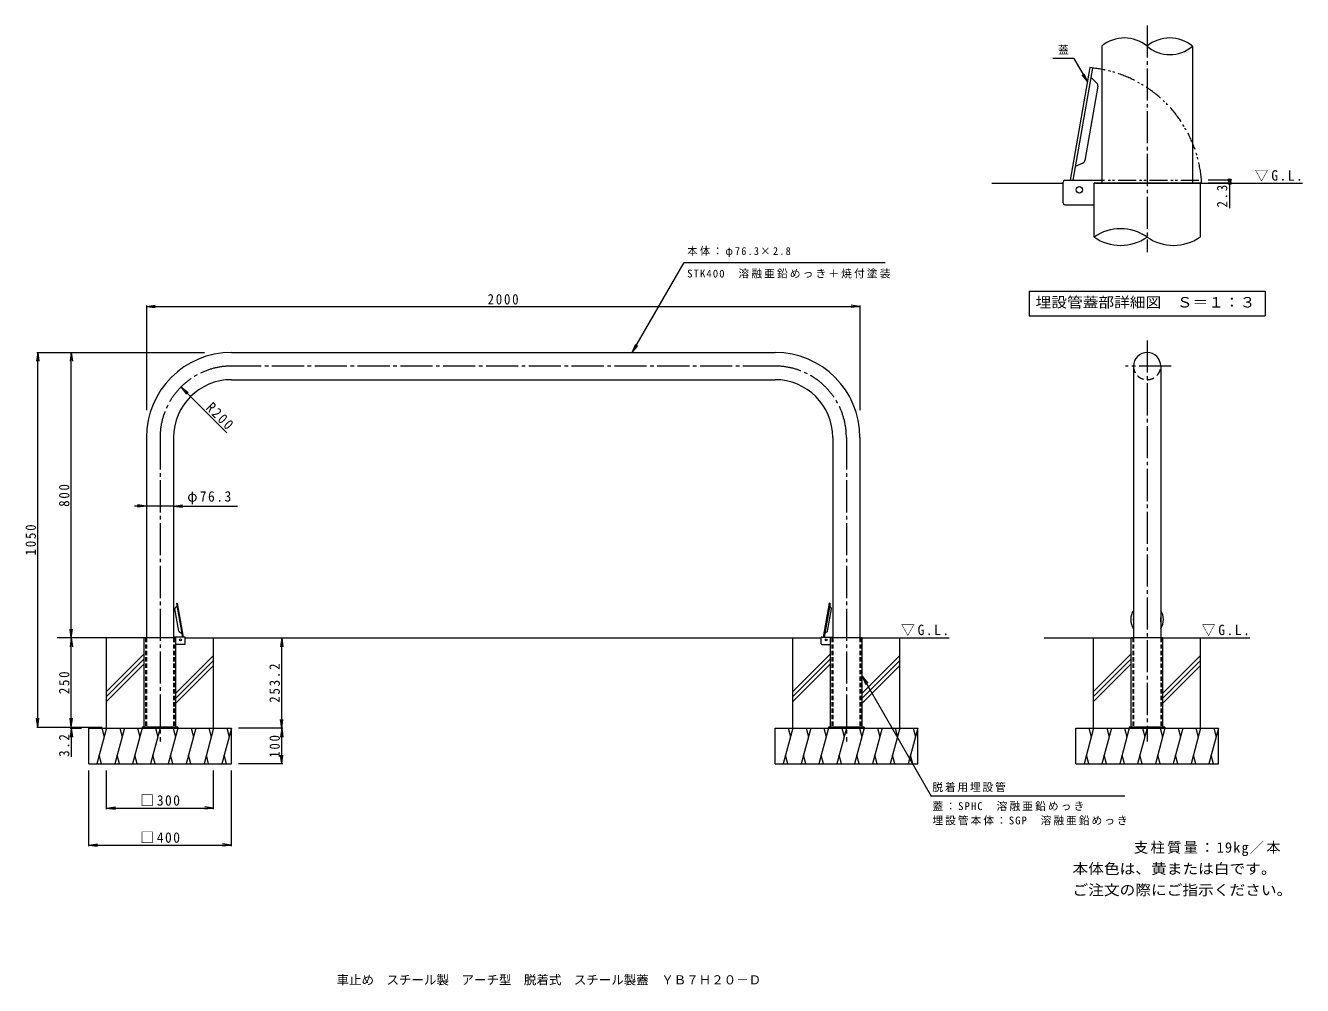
# Model space of a CAD drawing. Units: millimetres, scale not verified, with parts at other scales. Extents: x -1742 to 1837, y -1361 to 1329.
import ezdxf
from ezdxf.enums import TextEntityAlignment as Align

# ---------------------------------------------------------------- set-up
doc = ezdxf.new("R2010")
doc.units = ezdxf.units.MM
doc.header["$LTSCALE"] = 10
doc.header["$PDMODE"] = 32
doc.header["$PDSIZE"] = 8
for name, pattern in [('CHAIN2', [12, 9, -1, 1, -1]), ('DASHED1', [1.8, 1.2, -0.6]), ('DASHED2', [3, 2, -1]), ('DOUBLE_CHAIN1', [8.8, 5, -1, 0.6, -0.6, 0.6, -1])]:
    doc.linetypes.add(name, pattern=pattern)
for name, color, linetype, lineweight in [('B-0_通り芯', 4, 'Continuous', 9), ('B-1_躯体', 3, 'Continuous', 9), ('B-2_仕上', 3, 'Continuous', 9), ('B-4_文字', 7, 'Continuous', 9), ('B-5_建具', 7, 'Continuous', 9), ('B-E_見え係り', 6, 'Continuous', 5), ('C-0_通り芯', 4, 'Continuous', 9), ('C-1_躯体', 7, 'Continuous', 9), ('C-2_仕上', 3, 'Continuous', 9), ('C-3_寸法', 3, 'DASHED1', 9), ('C-4_文字', 7, 'Continuous', 9), ('C-5_建具', 7, 'Continuous', 9), ('C-E_見え係り', 6, 'Continuous', 5)]:
    doc.layers.add(name, color=color, linetype=linetype, lineweight=lineweight)
doc.layers.add('F-5_F-5ﾚｲﾔ', color=2, linetype='Continuous')
doc.layers.add('F-F_F-Fﾚｲﾔ', color=2, linetype='Continuous')
doc.styles.add('ＭＳ ゴシック', font='')
doc.styles.get('ＭＳ ゴシック').set_extended_font_data('MS Gothic')

msp = doc.modelspace()

# ---------------------------------------------------------------- linework, layer by layer
at = {"layer": 'B-0_通り芯', "color": 7, "linetype": 'CHAIN2'}
msp.add_line((1401.75, 1328.81), (1401.75, 693.49), dxfattribs=at)
at = {"layer": 'B-0_通り芯'}
for p, q in [((1241.47, 1211.03), (1185.75, 895.05)), ((1249.02, 1209.7), (1193.54, 895.05)), ((1260.96, 1167.62), (1244.5, 1184.08)), ((1263.74, 1158.82), (1227, 950.47)), ((1221.38, 943.14), (1200.28, 933.3)), ((1550.25, 887.38), (1253.25, 887.38)), ((1253.25, 736.06), (1253.25, 887.38)), ((1257.44, 887.38), (1532.97, 887.38)), ((1550.25, 887.38), (1550.25, 736.06))]:
    msp.add_line(p, q, dxfattribs=at)
at = {"layer": 'B-0_通り芯', "linetype": 'DOUBLE_CHAIN1'}
for p, q in [((1232.76, 895.13), (1553.61, 895.13)), ((1553.61, 895.13), (1553.61, 887.46)), ((1552.74, 887.38), (1315.04, 887.38))]:
    msp.add_line(p, q, dxfattribs=at)
at = {"layer": 'B-0_通り芯'}
msp.add_lwpolyline([(1249.02, 1209.7), (1247.71, 1209.93), (1241.47, 1211.03)], dxfattribs=at)
msp.add_circle((1211.75, 868.39), 9, dxfattribs=at)
at = {"layer": 'B-0_通り芯', "linetype": 'DOUBLE_CHAIN1'}
msp.add_arc((1211.75, 868.39), 343.43, 4.46613, 83.76899, dxfattribs=at)
at = {"layer": 'B-0_通り芯'}
for centre, radius, start, end in [((1253.89, 1160.55), 10, 350, 45), ((1217.15, 952.21), 10, 295, 350), ((1327.5, 630.01), 129.46, 55.00314, 124.99686), ((1327.5, 842.12), 129.46, 235.00314, 304.99686), ((1476, 842.12), 129.46, 235.00314, 304.99686)]:
    msp.add_arc(centre, radius, start, end, dxfattribs=at)
at = {"layer": 'B-1_躯体'}
for p, q in [((1171.25, 895.05), (1274.58, 895.05)), ((1166.25, 831.72), (1166.25, 890.05)), ((1171.25, 826.72), (1253.25, 826.72))]:
    msp.add_line(p, q, dxfattribs=at)
for centre, start, end in [((1171.25, 890.05), 90, 180), ((1171.25, 831.72), 180, 270)]:
    msp.add_arc(centre, 5, start, end, dxfattribs=at)
at = {"layer": 'B-2_仕上'}
for p, q in [((1274.58, 1270.7), (1274.58, 887.38)), ((1528.92, 1270.7), (1528.92, 887.38))]:
    msp.add_line(p, q, dxfattribs=at)
for centre, start, end in [((1338.17, 1195.73), 49.69653, 130.30347), ((1465.33, 1195.73), 49.69653, 130.30347), ((1465.33, 1345.67), 229.69653, 310.30347)]:
    msp.add_arc(centre, 98.3, start, end, dxfattribs=at)
at = {"layer": 'B-4_文字'}
for p, q in [((1636.03, 895.05), (1573.08, 895.05)), ((1633.03, 895.05), (1633.03, 817.25)), ((1636.03, 887.38), (1573.08, 887.38))]:
    msp.add_line(p, q, dxfattribs=at)
for p in [(1633.03, 895.05), (1633.03, 887.38)]:
    msp.add_point(p, dxfattribs=at)
at = {"layer": 'B-5_建具'}
for p, q in [((1196.53, 1236.23), (1137.72, 1236.23)), ((1196.53, 1236.23), (1234.36, 1170.71)), ((1219.14, 1190.54), (1234.36, 1170.71)), ((1224.79, 1193.8), (1234.36, 1170.71)), ((1071.25, 584.78), (1732.25, 584.78)), ((1071.25, 584.78), (1071.25, 514.78)), ((1732.25, 584.78), (1732.25, 514.78)), ((1071.25, 514.78), (1732.25, 514.78))]:
    msp.add_line(p, q, dxfattribs=at)
at = {"layer": 'B-E_見え係り'}
for p, q in [((966.25, 887.38), (1166.25, 887.38)), ((1528.92, 887.38), (1837.25, 887.38))]:
    msp.add_line(p, q, dxfattribs=at)
at = {"layer": 'C-0_通り芯', "color": 7, "linetype": 'CHAIN2'}
for p, q in [((1401.75, 446.27), (1401.75, -678.09)), ((358.85, 374.4), (-1164.85, 374.4)), ((1469.09, 374.4), (1341.57, 374.4)), ((-1364.85, 174.4), (-1364.85, -678.09)), ((558.85, 174.4), (558.85, -678.09))]:
    msp.add_line(p, q, dxfattribs=at)
at = {"layer": 'C-0_通り芯'}
for p, q in [((-1312.43, -368.53), (-1323.45, -306.02)), ((-1322.61, -303.38), (-1317.68, -298.44)), ((-1319.03, -290.76), (-1302.39, -385.15)), ((-1316.77, -290.36), (-1300.05, -385.15)), ((510.76, -290.36), (494.05, -385.15)), ((513.03, -290.76), (496.38, -385.15)), ((506.42, -368.53), (517.44, -306.02)), ((512.64, -290.69), (510.76, -290.36)), ((516.61, -303.38), (511.67, -298.44)), ((513.03, -290.76), (512.64, -290.69)), ((-1320.3, -387.45), (-1409.4, -387.45)), ((-1409.4, -637.45), (-1409.4, -387.45)), ((-1320.3, -637.45), (-1320.3, -387.45)), ((-1310.74, -370.72), (-1304.41, -373.68)), ((504.74, -370.72), (498.41, -373.68)), ((514.3, -637.45), (514.3, -387.45)), ((1357.2, -637.45), (1357.2, -387.45))]:
    msp.add_line(p, q, dxfattribs=at)
at = {"layer": 'C-0_通り芯', "linetype": 'DASHED1'}
for p, q in [((-1405.2, -387.45), (-1405.2, -637.45)), ((-1324.5, -387.45), (-1324.5, -637.45)), ((518.5, -387.45), (518.5, -637.45)), ((599.2, -387.45), (599.2, -637.45)), ((1361.4, -387.45), (1361.4, -637.45)), ((1442.1, -387.45), (1442.1, -637.45))]:
    msp.add_line(p, q, dxfattribs=at)
at = {"layer": 'C-0_通り芯'}
for points in [[(-1319.03, -290.76), (-1318.64, -290.69), (-1316.77, -290.36)], [(603.4, -637.45), (603.4, -387.45), (514.3, -387.45)], [(1446.3, -637.45), (1446.3, -387.45), (1357.2, -387.45)]]:
    msp.add_lwpolyline(points, dxfattribs=at)
for centre in [(-1307.85, -393.15), (501.85, -393.15)]:
    msp.add_circle(centre, 2.7, dxfattribs=at)
at = {"layer": 'C-0_通り芯', "color": 7, "linetype": 'CHAIN2'}
for centre, start, end in [((-1164.85, 174.4), 90, 180), ((358.85, 174.4), 0, 90)]:
    msp.add_arc(centre, 200, start, end, dxfattribs=at)
at = {"layer": 'C-0_通り芯'}
for centre, radius, start, end in [((-1320.49, -305.5), 3, 135, 190), ((514.49, -305.5), 3, 350, 45), ((1401.75, -336.06), 46, 146.03153, 213.85669), ((1401.75, -336.06), 46, 326.03219, 33.96781), ((1401.75, -336.06), 38.6, 171.24327, 188.75673), ((1401.75, -336.06), 38.6, 351.24617, 8.75383), ((-1309.47, -368.01), 3, 190, 245), ((503.47, -368.01), 3, 295, 350)]:
    msp.add_arc(centre, radius, start, end, dxfattribs=at)
at = {"layer": 'C-1_躯体', "color": 3}
for p, q in [((-1295.7, -385.15), (-1326.7, -385.15)), ((-1294.2, -404.15), (-1294.2, -386.65)), ((488.2, -404.15), (488.2, -386.65)), ((489.7, -385.15), (520.7, -385.15)), ((-1295.7, -405.65), (-1320.3, -405.65)), ((489.7, -405.65), (514.3, -405.65))]:
    msp.add_line(p, q, dxfattribs=at)
at = {"layer": 'C-1_躯体'}
for p, q in [((-1314.85, -637.45), (-1414.85, -637.45)), ((-1414.85, -637.45), (-1414.85, -640.65)), ((-1377.35, -637.45), (-1377.35, -640.65)), ((-1352.35, -637.45), (-1352.35, -640.65)), ((-1314.85, -637.45), (-1314.85, -640.65)), ((508.85, -637.45), (508.85, -640.65)), ((608.85, -637.45), (508.85, -637.45)), ((546.35, -637.45), (546.35, -640.65)), ((571.35, -637.45), (571.35, -640.65)), ((608.85, -637.45), (608.85, -640.65)), ((1351.75, -637.45), (1351.75, -640.65)), ((1451.75, -637.45), (1351.75, -637.45)), ((1389.25, -637.45), (1389.25, -640.65)), ((1414.25, -637.45), (1414.25, -640.65)), ((1451.75, -637.45), (1451.75, -640.65))]:
    msp.add_line(p, q, dxfattribs=at)
at = {"layer": 'C-1_躯体', "color": 3}
for centre, start, end in [((-1295.7, -386.65), 0, 90), ((489.7, -386.65), 90, 180), ((-1295.7, -404.15), 270, 0), ((489.7, -404.15), 180, 270)]:
    msp.add_arc(centre, 1.5, start, end, dxfattribs=at)
at = {"layer": 'C-2_仕上'}
for p, q in [((-1164.85, 412.55), (358.85, 412.55)), ((1363.6, 374.4), (1363.6, -387.45)), ((1439.9, 374.4), (1439.9, -387.45)), ((-1164.85, 336.25), (358.85, 336.25)), ((-1403, 174.4), (-1403, -387.45)), ((-1326.7, 174.4), (-1326.7, -387.45)), ((520.7, 174.4), (520.7, -387.45)), ((597, 174.4), (597, -387.45))]:
    msp.add_line(p, q, dxfattribs=at)
for centre, radius, start, end in [((-1164.85, 174.4), 238.15, 90, 180), ((358.85, 174.4), 238.15, 0, 90), ((1401.75, 374.4), 38.15, 0, 180), ((-1164.85, 174.4), 161.85, 90, 180), ((358.85, 174.4), 161.85, 0, 90)]:
    msp.add_arc(centre, radius, start, end, dxfattribs=at)
at = {"layer": 'C-2_仕上', "linetype": 'DASHED2'}
msp.add_arc((1401.75, 374.4), 38.15, 180.14683, 0, dxfattribs=at)
at = {"layer": 'C-3_寸法'}
for p, q in [((-1403, -387.45), (-1403, -637.45)), ((-1326.7, -387.45), (-1326.7, -637.45)), ((520.7, -387.45), (520.7, -637.45)), ((597, -387.45), (597, -637.45)), ((1363.6, -387.45), (1363.6, -637.45)), ((1439.9, -387.45), (1439.9, -637.45))]:
    msp.add_line(p, q, dxfattribs=at)
at = {"layer": 'C-4_文字'}
for p, q in [((-1403, 541.62), (-1378.21, 544.88)), ((-1403, 544.62), (-1403, 250.61)), ((-1403, 541.62), (-1378.21, 538.36)), ((-1403, 541.62), (597, 541.62)), ((597, 541.62), (572.21, 544.88)), ((597, 541.62), (572.21, 538.36)), ((597, 544.62), (597, 250.61)), ((-1707.44, 412.55), (-1710.7, 387.76)), ((-1710.44, 412.55), (-1240.25, 412.55)), ((-1707.44, -637.45), (-1707.44, 412.55)), ((-1707.44, 412.55), (-1704.18, 387.76)), ((-1613.55, 412.55), (-1616.81, 387.76)), ((-1613.55, -387.45), (-1613.55, 412.55)), ((-1613.55, 412.55), (-1610.29, 387.76)), ((-1177.75, 187.15), (-1306.3, 315.79)), ((-1403, -17.77), (-1436.69, -17.77)), ((-1403, -17.77), (-1427.79, -14.51)), ((-1403, -17.77), (-1427.79, -21.04)), ((-1326.7, -17.77), (-1403, -17.77)), ((-1326.7, -17.77), (-1301.91, -14.51)), ((-1326.7, -17.77), (-1301.91, -21.04)), ((-1326.7, -17.77), (-1147.42, -17.77)), ((-1613.55, -387.45), (-1616.81, -362.67)), ((-1613.55, -387.45), (-1616.81, -412.24)), ((-1613.55, -387.45), (-1610.29, -362.67)), ((-1613.55, -637.45), (-1613.55, -387.45)), ((-1613.55, -387.45), (-1610.29, -412.24)), ((-1023.72, -387.45), (-1026.98, -412.24)), ((-1023.72, -387.45), (-1020.46, -412.24)), ((-1023.72, -640.65), (-1023.72, -387.45)), ((-1707.44, -637.45), (-1710.7, -612.67)), ((-1710.44, -637.45), (-1527.07, -637.45)), ((-1707.44, -637.45), (-1704.18, -612.67)), ((-1613.55, -637.45), (-1616.81, -612.67)), ((-1613.55, -640.65), (-1616.81, -665.44)), ((-1616.55, -640.65), (-1584.85, -640.65)), ((-1613.55, -637.45), (-1610.29, -612.67)), ((-1613.55, -640.65), (-1613.55, -637.45)), ((-1613.55, -640.65), (-1610.29, -665.44)), ((-1613.55, -640.65), (-1613.55, -720.88)), ((-1020.72, -640.65), (-1144.85, -640.65)), ((-1023.72, -640.65), (-1026.98, -615.87)), ((-1023.72, -640.65), (-1026.98, -665.44)), ((-1023.72, -640.65), (-1020.46, -615.87)), ((-1023.72, -740.65), (-1023.72, -640.65)), ((-1023.72, -640.65), (-1020.46, -665.44)), ((-1020.72, -740.65), (-1144.85, -740.65)), ((-1023.72, -740.65), (-1026.98, -715.87)), ((-1023.72, -740.65), (-1020.46, -715.87)), ((-1564.85, -971.26), (-1564.85, -759.15)), ((-1514.85, -867.14), (-1514.85, -759.15)), ((-1214.85, -867.14), (-1214.85, -759.15)), ((-1164.85, -971.26), (-1164.85, -759.15)), ((-1514.85, -864.14), (-1490.06, -860.88)), ((-1514.85, -864.14), (-1214.85, -864.14)), ((-1514.85, -864.14), (-1490.06, -867.41)), ((-1214.85, -864.14), (-1239.64, -860.88)), ((-1214.85, -864.14), (-1239.64, -867.41)), ((-1564.85, -968.26), (-1540.06, -964.99)), ((-1164.85, -968.26), (-1189.64, -964.99)), ((-1564.85, -968.26), (-1164.85, -968.26)), ((-1564.85, -968.26), (-1540.06, -971.52)), ((-1164.85, -968.26), (-1189.64, -971.52))]:
    msp.add_line(p, q, dxfattribs=at)
at = {"layer": 'C-5_建具'}
for p, q in [((-41.15, 412.55), (104.29, 664.46)), ((104.29, 664.46), (667.66, 664.47)), ((-41.15, 412.55), (-31.58, 435.64)), ((-41.15, 412.55), (-25.93, 432.38)), ((-1306.3, 315.79), (-1286.47, 300.56)), ((-1306.3, 315.79), (-1291.09, 295.95)), ((603.4, -494.55), (618.62, -514.38)), ((603.4, -494.55), (612.97, -517.64)), ((603.4, -494.55), (796.47, -831.35)), ((1339.21, -831.35), (796.47, -831.35))]:
    msp.add_line(p, q, dxfattribs=at)
at = {"layer": 'C-E_見え係り'}
for p, q in [((-1410.25, -387.45), (-1653, -387.45)), ((-1514.85, -640.65), (-1514.85, -387.45)), ((-1294.2, -387.45), (488.2, -387.45)), ((-1214.85, -640.65), (-1214.85, -387.45)), ((408.85, -640.65), (408.85, -387.45)), ((597, -387.45), (847, -387.45)), ((708.85, -640.65), (708.85, -387.45)), ((1113.6, -387.45), (1363.6, -387.45)), ((1251.75, -640.65), (1251.75, -387.45)), ((1439.9, -387.45), (1689.9, -387.45)), ((1551.75, -640.65), (1551.75, -387.45)), ((-1409.4, -432.19), (-1514.85, -537.64)), ((-1409.4, -446.34), (-1514.85, -551.79)), ((-1409.4, -460.48), (-1514.85, -565.93)), ((-1214.85, -436.53), (-1320.3, -541.98)), ((-1214.85, -450.67), (-1320.3, -556.12)), ((-1214.85, -464.81), (-1320.3, -570.26)), ((514.3, -432.19), (408.85, -537.64)), ((514.3, -446.34), (408.85, -551.79)), ((514.3, -460.48), (408.85, -565.93)), ((708.85, -436.53), (603.4, -541.98)), ((708.85, -450.67), (603.4, -556.12)), ((708.85, -464.81), (603.4, -570.26)), ((1357.2, -432.19), (1251.75, -537.64)), ((1357.2, -446.34), (1251.75, -551.79)), ((1357.2, -460.48), (1251.75, -565.93)), ((1551.75, -436.53), (1446.3, -541.98)), ((1551.75, -450.67), (1446.3, -556.12)), ((1551.75, -464.81), (1446.3, -570.26)), ((-1564.85, -640.65), (-1164.85, -640.65)), ((-1564.85, -740.65), (-1564.85, -640.65)), ((-1514.85, -640.65), (-1541.65, -740.65)), ((-1527.9, -640.65), (-1521.38, -665)), ((-1464.85, -640.65), (-1491.65, -740.65)), ((-1477.9, -640.65), (-1471.38, -665)), ((-1414.85, -640.65), (-1441.65, -740.65)), ((-1427.9, -640.65), (-1421.38, -665)), ((-1364.85, -640.65), (-1391.65, -740.65)), ((-1377.9, -640.65), (-1371.38, -665)), ((-1314.85, -640.65), (-1341.65, -740.65)), ((-1327.9, -640.65), (-1321.38, -665)), ((-1264.85, -640.65), (-1291.65, -740.65)), ((-1277.9, -640.65), (-1271.38, -665)), ((-1214.85, -640.65), (-1241.65, -740.65)), ((-1227.9, -640.65), (-1221.38, -665)), ((-1164.85, -640.65), (-1191.65, -740.65)), ((-1177.9, -640.65), (-1171.38, -665)), ((-1164.85, -740.65), (-1164.85, -640.65)), ((358.85, -740.65), (358.85, -640.65)), ((358.85, -640.65), (758.85, -640.65)), ((408.85, -640.65), (382.05, -740.65)), ((395.8, -640.65), (402.32, -665)), ((458.85, -640.65), (432.05, -740.65)), ((445.8, -640.65), (452.32, -665)), ((508.85, -640.65), (482.05, -740.65)), ((495.8, -640.65), (502.32, -665)), ((558.85, -640.65), (532.05, -740.65)), ((545.8, -640.65), (552.32, -665)), ((608.85, -640.65), (582.05, -740.65)), ((595.8, -640.65), (602.32, -665)), ((658.85, -640.65), (632.05, -740.65)), ((645.8, -640.65), (652.32, -665)), ((708.85, -640.65), (682.05, -740.65)), ((695.8, -640.65), (702.32, -665)), ((758.85, -640.65), (732.05, -740.65)), ((745.8, -640.65), (752.32, -665)), ((758.85, -740.65), (758.85, -640.65)), ((1201.75, -740.65), (1201.75, -640.65)), ((1201.75, -640.65), (1601.75, -640.65)), ((1251.75, -640.65), (1224.96, -740.65)), ((1238.7, -640.65), (1245.23, -665)), ((1301.75, -640.65), (1274.96, -740.65)), ((1288.7, -640.65), (1295.23, -665)), ((1351.75, -640.65), (1324.96, -740.65)), ((1338.7, -640.65), (1345.23, -665)), ((1401.75, -640.65), (1374.96, -740.65)), ((1388.7, -640.65), (1395.23, -665)), ((1451.75, -640.65), (1424.96, -740.65)), ((1438.7, -640.65), (1445.23, -665)), ((1501.75, -640.65), (1474.96, -740.65)), ((1488.7, -640.65), (1495.23, -665)), ((1551.75, -640.65), (1524.96, -740.65)), ((1538.7, -640.65), (1545.23, -665)), ((1601.75, -640.65), (1574.96, -740.65)), ((1588.7, -640.65), (1595.23, -665)), ((1601.75, -740.65), (1601.75, -640.65)), ((-1564.85, -740.65), (-1164.85, -740.65)), ((-1528.6, -740.65), (-1535.12, -716.3)), ((-1478.6, -740.65), (-1485.12, -716.3)), ((-1428.6, -740.65), (-1435.12, -716.3)), ((-1378.6, -740.65), (-1385.12, -716.3)), ((-1328.6, -740.65), (-1335.12, -716.3)), ((-1278.6, -740.65), (-1285.12, -716.3)), ((-1228.6, -740.65), (-1235.12, -716.3)), ((-1178.6, -740.65), (-1185.12, -716.3)), ((358.85, -740.65), (758.85, -740.65)), ((395.1, -740.65), (388.58, -716.3)), ((445.1, -740.65), (438.58, -716.3)), ((495.1, -740.65), (488.58, -716.3)), ((545.1, -740.65), (538.58, -716.3)), ((595.1, -740.65), (588.58, -716.3)), ((645.1, -740.65), (638.58, -716.3)), ((695.1, -740.65), (688.58, -716.3)), ((745.1, -740.65), (738.58, -716.3)), ((1201.75, -740.65), (1601.75, -740.65)), ((1238, -740.65), (1231.48, -716.3)), ((1288, -740.65), (1281.48, -716.3)), ((1338, -740.65), (1331.48, -716.3)), ((1388, -740.65), (1381.48, -716.3)), ((1438, -740.65), (1431.48, -716.3)), ((1488, -740.65), (1481.48, -716.3)), ((1538, -740.65), (1531.48, -716.3)), ((1588, -740.65), (1581.48, -716.3))]:
    msp.add_line(p, q, dxfattribs=at)

# ---------------------------------------------------------------- texts
at = {"layer": 'B-4_文字', "color": 2, "insert": (1703.57, 891.51), "char_height": 29.33, "attachment_point": 7, "style": 'ＭＳ ゴシック'}
msp.add_mtext('\\T1.22;\\W0.95;▽G.L.', dxfattribs=at)
at = {"layer": 'B-4_文字', "color": 2, "insert": (1627.03, 818.87), "char_height": 29.33, "attachment_point": 7, "rotation": 90, "style": 'ＭＳ ゴシック'}
msp.add_mtext('\\T1.27;\\W0.9;2.3', dxfattribs=at)
at = {"layer": 'B-5_建具', "style": 'ＭＳ ゴシック'}
msp.add_text('蓋', height=21.99, dxfattribs=at).set_placement((1152.12, 1242.9), align=Align.BOTTOM_LEFT)
at = {"layer": 'B-5_建具', "color": 2, "style": 'ＭＳ ゴシック', "width": 1.1}
msp.add_text('埋設管蓋部詳細図\u3000Ｓ＝１：３', height=29.33, dxfattribs=at).set_placement((1089.25, 529.78), align=Align.BOTTOM_LEFT)
at = {"layer": 'C-4_文字', "color": 2, "char_height": 29.33, "attachment_point": 7, "style": 'ＭＳ ゴシック'}
for s, insert in [('\\T1.28;\\W0.9;2000', (-446.75, 546.62)), ('\\T1.22;\\W0.95;φ76.3', (-1288.67, -13.32)), ('\\T1.21;\\W0.95;□300', (-1419.85, -858.14)), ('\\T1.21;\\W0.95;□400', (-1419.85, -962.26))]:
    msp.add_mtext(s, dxfattribs=dict(at, insert=insert))
for s, insert, rotation in [('\\T1.28;\\W0.9;R200', (-1238.56, 254.99), 315), ('\\T1.27;\\W0.9;800', (-1618.55, -19.95), 90), ('\\T1.28;\\W0.9;1050', (-1712.44, -156.2), 90), ('\\T1.28;\\W0.9;253.2', (-1028.72, -569.05), 90), ('\\T1.27;\\W0.9;250', (-1618.55, -544.95), 90), ('\\T1.27;\\W0.9;3.2', (-1618.55, -720.66), 90), ('\\T1.27;\\W0.9;100', (-1028.72, -723.15), 90)]:
    msp.add_mtext(s, dxfattribs=dict(at, insert=insert, rotation=rotation))
at = {"layer": 'C-5_建具', "char_height": 21.99, "attachment_point": 7, "style": 'ＭＳ ゴシック'}
for s, insert in [('\\T1.25;\\W0.95;本体：φ76.3×2.8', (112.66, 679.87)), ('\\T1.2;STK400\u3000溶融亜鉛めっき＋焼付塗装', (112.66, 620.13)), ('\\T1.17;脱着用埋設管', (800.03, -819.49)), ('\\T1.2;蓋：SPHC\u3000溶融亜鉛めっき', (800.03, -872.44)), ('\\T1.19;埋設管本体：SGP\u3000溶融亜鉛めっき', (800.03, -912.56))]:
    msp.add_mtext(s, dxfattribs=dict(at, insert=insert))
at = {"layer": 'C-5_建具', "color": 2, "char_height": 29.33, "attachment_point": 7, "style": 'ＭＳ ゴシック'}
for insert in [(712.12, -382.23), (1555.02, -382.23)]:
    msp.add_mtext('\\T1.22;\\W0.95;▽G.L.', dxfattribs=dict(at, insert=insert))
at = {"layer": 'F-5_F-5ﾚｲﾔ', "style": 'ＭＳ ゴシック', "width": 1.1}
for s, p in [('本体色は、黄または白です。', (1192.64, -1057.84)), ('ご注文の際にご指示ください。', (1192.64, -1117.31))]:
    msp.add_text(s, height=29.33, dxfattribs=at).set_placement(p, align=Align.BOTTOM_LEFT)
at = {"layer": 'F-5_F-5ﾚｲﾔ', "insert": (1364.84, -999.01), "char_height": 29.33, "attachment_point": 7, "style": 'ＭＳ ゴシック'}
msp.add_mtext('\\T1.16;支柱質量：19kg／本', dxfattribs=at)
at = {"layer": 'F-F_F-Fﾚｲﾔ', "style": 'ＭＳ ゴシック'}
msp.add_text('車止め\u3000スチール製\u3000アーチ型\u3000脱着式\u3000スチール製蓋\u3000ＹＢ７Ｈ２０－Ｄ', height=25.66, dxfattribs=at).set_placement((-870, -1366.25), align=Align.BOTTOM_LEFT)

doc.saveas('drawing.dxf')
